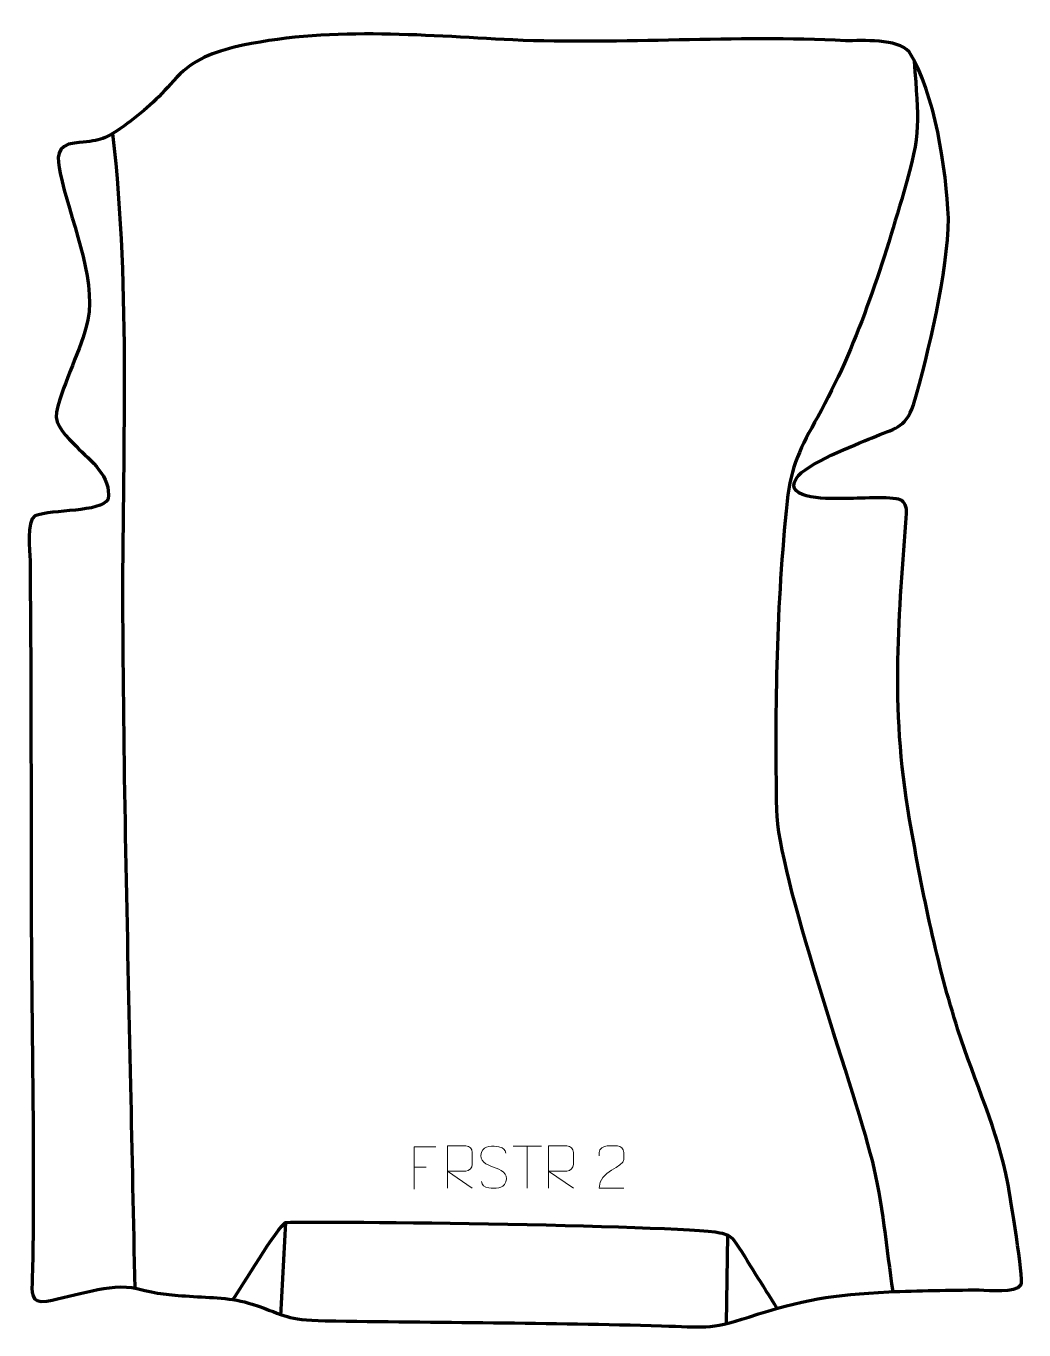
# Model space of a CAD drawing. Header units: millimetres. Extents: x -555 to 38, y 30 to 805.
import ezdxf

# ---------------------------------------------------------------- set-up
doc = ezdxf.new("R2010")
doc.units = ezdxf.units.MM
doc.header["$MEASUREMENT"] = 0
doc.layers.add('layer 2', color=7, linetype='Continuous')
doc.layers.add('layer 3', color=7, linetype='Continuous')

msp = doc.modelspace()

# ---------------------------------------------------------------- linework, layer by layer
at = {"layer": 'layer 2', "color": 142, "lineweight": 158}
for points, knots in [([(-27.1586, 783.9358), (-24.6657, 747.3572), (-22.6446, 742.5105), (-33.3095, 706.0261), (-33.3095, 706.0261), (-46.5277, 660.807), (-61.4076, 613.6827), (-84.4269, 572.5561), (-84.4269, 572.5561), (-94.5389, 554.4898), (-100.4563, 543.3648), (-102.6197, 522.4073), (-102.6197, 522.4073), (-109.0533, 460.0856), (-110.0076, 401.8964), (-108.9467, 339.1378), (-108.9467, 339.1378), (-108.2195, 299.6115), (-64.1417, 177.7739), (-52.205, 130.9608), (-52.205, 130.9608), (-46.0414, 106.5332), (-43.6406, 78.4448), (-39.9353, 53.0815)], [0, 0, 0, 0, 0.14285714, 0.14285714, 0.14285714, 0.14285714, 0.28571429, 0.28571429, 0.28571429, 0.28571429, 0.42857143, 0.42857143, 0.42857143, 0.42857143, 0.57142857, 0.57142857, 0.57142857, 0.57142857, 0.71428571, 0.71428571, 0.71428571, 0.71428571, 1, 1, 1, 1]), ([(-503.1611, 740.7661), (-492.2884, 645.4826), (-497.6285, 550.3255), (-497.1917, 454.2897), (-497.1917, 454.2897), (-496.7686, 361.2603), (-494.5162, 268.2474), (-492.5321, 175.2416), (-492.5321, 175.2416), (-491.6783, 135.238), (-490.8242, 95.2344), (-489.9702, 55.2308)], [0, 0, 0, 0, 0.25, 0.25, 0.25, 0.25, 0.5, 0.5, 0.5, 0.5, 1, 1, 1, 1]), ([(-431.6812, 48.3487), (-427.1265, 55.3865), (-404.8606, 91.7175), (-400.513, 94.0805), (-400.513, 94.0805), (-398.0918, 95.3964), (-167.4934, 92.8935), (-142.508, 88.0788), (-142.508, 88.0788), (-139.1554, 87.4328), (-136.1979, 86.1667), (-134.3548, 83.7329), (-134.3548, 83.7329), (-130.4513, 78.5787), (-125.3675, 69.8355), (-121.772, 64.1471), (-121.772, 64.1471), (-117.3624, 57.1705), (-113.0158, 50.1593), (-108.627, 43.1711)], [0, 0, 0, 0, 0.16666667, 0.16666667, 0.16666667, 0.16666667, 0.33333333, 0.33333333, 0.33333333, 0.33333333, 0.5, 0.5, 0.5, 0.5, 0.66666667, 0.66666667, 0.66666667, 0.66666667, 1, 1, 1, 1])]:
    msp.add_open_spline(points, degree=3, knots=knots, dxfattribs=at)
for points in [[(-400.513, 94.0805), (-400.513, 94.0805), (-403.4581, 38.7112), (-403.4581, 38.7112)], [(-138.0166, 86.6514), (-138.0166, 86.6514), (-138.796, 34.1466), (-138.796, 34.1466)]]:
    msp.add_open_spline(points, degree=3, dxfattribs=at)
at = {"layer": 'layer 3', "color": 242, "lineweight": 158}
msp.add_open_spline([(-467.0482, 772.0009), (-456.5732, 783.8277), (-445.9813, 787.9473), (-430.9872, 791.9835), (-430.9872, 791.9835), (-376.1891, 804.5143), (-320.8454, 798.9819), (-265.4686, 796.27), (-265.4686, 796.27), (-199.906, 793.4818), (-133.7518, 799.1622), (-67.878, 795.8514), (-67.878, 795.8514), (-58.007, 795.6852), (-36.9597, 797.3295), (-30.235, 789.2035), (-30.235, 789.2035), (-14.7419, 765.1604), (-8.0138, 718.9789), (-6.8142, 690.4404), (-6.8142, 690.4404), (-7.137, 657.9443), (-18.5541, 611.2714), (-27.5029, 579.565), (-27.5029, 579.565), (-32.7506, 565.1527), (-38.9073, 565.8077), (-52.173, 560.1281), (-52.173, 560.1281), (-62.1533, 555.8551), (-91.7622, 544.5189), (-97.0244, 536.1342), (-97.0244, 536.1342), (-105.577, 522.5065), (-75.3151, 524.1289), (-68.2117, 523.9702), (-68.2117, 523.9702), (-61.7505, 524.0644), (-39.9852, 525.2486), (-35.3979, 523.274), (-35.3979, 523.274), (-32.8811, 522.1907), (-31.3982, 518.9617), (-31.6774, 515.0849), (-31.6774, 515.0849), (-35.9025, 456.4195), (-41.824, 402.1674), (-29.8715, 333.5145), (-29.8715, 333.5145), (-21.9201, 287.8434), (-13.4231, 247.0014), (-1.1524, 208.4915), (-1.1524, 208.4915), (8.643, 177.7498), (22.5607, 148.8938), (28.4139, 117.4117), (28.4139, 117.4117), (29.8425, 109.728), (38.0049, 60.66), (36.428, 57.284), (36.428, 57.284), (32.5077, 51.9097), (17.7393, 54.1377), (11.5166, 54.1228), (11.5166, 54.1228), (-6.013, 54.0808), (-24.7621, 53.6846), (-42.2809, 52.9906), (-42.2809, 52.9906), (-75.4437, 51.3238), (-93.7492, 48.3916), (-125.4293, 38.0253), (-125.4293, 38.0253), (-148.8069, 30.3757), (-152.759, 32.0929), (-177.1454, 32.8093), (-177.1454, 32.8093), (-243.6147, 34.762), (-310.3509, 34.7315), (-376.8733, 35.8088), (-376.8733, 35.8088), (-400.9165, 36.3564), (-398.9623, 38.6573), (-420.2218, 45.661), (-420.2218, 45.661), (-432.2938, 49.638), (-444.8653, 49.5312), (-457.4209, 50.3859), (-457.4209, 50.3859), (-470.8416, 51.3223), (-475.4304, 51.539), (-488.6826, 54.9632), (-488.6826, 54.9632), (-504.9962, 58.6924), (-525.7338, 50.2066), (-542.2119, 47.5371), (-542.2119, 47.5371), (-552.3449, 45.8954), (-551.0796, 52.7352), (-550.852, 60.9239), (-550.852, 60.9239), (-549.3136, 129.2185), (-551.1745, 198.2979), (-551.4161, 266.7059), (-551.4161, 266.7059), (-551.6714, 340.2292), (-551.4892, 413.7838), (-552.1868, 487.3013), (-552.1868, 487.3013), (-552.2422, 493.1311), (-554.5383, 510.4229), (-549.2458, 513.7289), (-549.2458, 513.7289), (-538.6724, 517.6873), (-510.3713, 515.6213), (-505.8121, 523.6079), (-505.8121, 523.6079), (-503.8593, 537.3404), (-515.9651, 546.0764), (-524.8212, 555.0538), (-524.8212, 555.0538), (-529.6393, 559.9378), (-538.0799, 567.6726), (-536.563, 575.2202), (-536.563, 575.2202), (-531.8932, 594.2483), (-522.0795, 611.9471), (-517.7722, 630.0265), (-517.7722, 630.0265), (-512.9003, 655.0381), (-528.8479, 691.7967), (-534.3179, 717.0891), (-534.3179, 717.0891), (-536.3105, 726.3024), (-536.7603, 733.8935), (-525.7514, 735.0408), (-525.7514, 735.0408), (-510.6926, 736.6103), (-509.4106, 736.2243), (-496.5727, 745.1241), (-496.5727, 745.1241), (-485.404, 752.8668), (-475.9586, 761.7753), (-467.0482, 772.0009)], degree=3, knots=[0, 0, 0, 0, 0.02702703, 0.02702703, 0.02702703, 0.02702703, 0.05405405, 0.05405405, 0.05405405, 0.05405405, 0.08108108, 0.08108108, 0.08108108, 0.08108108, 0.10810811, 0.10810811, 0.10810811, 0.10810811, 0.13513514, 0.13513514, 0.13513514, 0.13513514, 0.16216216, 0.16216216, 0.16216216, 0.16216216, 0.18918919, 0.18918919, 0.18918919, 0.18918919, 0.21621622, 0.21621622, 0.21621622, 0.21621622, 0.24324324, 0.24324324, 0.24324324, 0.24324324, 0.27027027, 0.27027027, 0.27027027, 0.27027027, 0.2972973, 0.2972973, 0.2972973, 0.2972973, 0.32432432, 0.32432432, 0.32432432, 0.32432432, 0.35135135, 0.35135135, 0.35135135, 0.35135135, 0.37837838, 0.37837838, 0.37837838, 0.37837838, 0.40540541, 0.40540541, 0.40540541, 0.40540541, 0.43243243, 0.43243243, 0.43243243, 0.43243243, 0.45945946, 0.45945946, 0.45945946, 0.45945946, 0.48648649, 0.48648649, 0.48648649, 0.48648649, 0.51351351, 0.51351351, 0.51351351, 0.51351351, 0.54054054, 0.54054054, 0.54054054, 0.54054054, 0.56756757, 0.56756757, 0.56756757, 0.56756757, 0.59459459, 0.59459459, 0.59459459, 0.59459459, 0.62162162, 0.62162162, 0.62162162, 0.62162162, 0.64864865, 0.64864865, 0.64864865, 0.64864865, 0.67567568, 0.67567568, 0.67567568, 0.67567568, 0.7027027, 0.7027027, 0.7027027, 0.7027027, 0.72972973, 0.72972973, 0.72972973, 0.72972973, 0.75675676, 0.75675676, 0.75675676, 0.75675676, 0.78378378, 0.78378378, 0.78378378, 0.78378378, 0.81081081, 0.81081081, 0.81081081, 0.81081081, 0.83783784, 0.83783784, 0.83783784, 0.83783784, 0.86486486, 0.86486486, 0.86486486, 0.86486486, 0.89189189, 0.89189189, 0.89189189, 0.89189189, 0.91891892, 0.91891892, 0.91891892, 0.91891892, 0.94594595, 0.94594595, 0.94594595, 0.94594595, 1, 1, 1, 1], dxfattribs=at)
at = {"layer": 'layer 3', "color": 250, "lineweight": 9}
for points, knots in [([(-304.217, 114.6284), (-304.217, 114.6284), (-304.217, 139.5819), (-304.217, 139.5819), (-304.217, 139.5819), (-300.6222, 139.5819), (-297.0267, 139.5819), (-293.4315, 139.5819), (-293.4315, 139.5819), (-291.1062, 139.5442), (-289.5489, 138.0542), (-289.553, 135.6878), (-289.553, 135.6878), (-289.5534, 133.6523), (-289.5534, 130.5929), (-289.553, 128.5569), (-289.553, 128.5569), (-289.5595, 126.6814), (-291.3718, 124.7396), (-293.3813, 124.7205), (-293.3813, 124.7205), (-293.3813, 124.7205), (-304.217, 124.7205), (-304.217, 124.7205), (-304.217, 124.7205), (-304.217, 124.7205), (-289.5623, 114.6284), (-289.5623, 114.6284)], [0, 0, 0, 0, 0.125, 0.125, 0.125, 0.125, 0.25, 0.25, 0.25, 0.25, 0.375, 0.375, 0.375, 0.375, 0.5, 0.5, 0.5, 0.5, 0.625, 0.625, 0.625, 0.625, 0.75, 0.75, 0.75, 0.75, 1, 1, 1, 1]), ([(-276.8849, 127.1051), (-281.1332, 128.5755), (-286.0413, 130.3713), (-284.0362, 135.8916), (-284.0362, 135.8916), (-282.5327, 140.0315), (-277.3191, 139.643), (-273.7155, 139.0419), (-273.7155, 139.0419), (-270.8549, 138.5647), (-269.9902, 137.3515), (-269.6796, 135.2674)], [0, 0, 0, 0, 0.25, 0.25, 0.25, 0.25, 0.5, 0.5, 0.5, 0.5, 1, 1, 1, 1]), ([(-244.217, 114.6283), (-244.217, 114.6283), (-244.217, 139.5818), (-244.217, 139.5818), (-244.217, 139.5818), (-240.6222, 139.5818), (-237.0267, 139.5818), (-233.4315, 139.5818), (-233.4315, 139.5818), (-231.1062, 139.5441), (-229.5489, 138.0541), (-229.553, 135.6877), (-229.553, 135.6877), (-229.5534, 133.6522), (-229.5534, 130.5928), (-229.553, 128.5568), (-229.553, 128.5568), (-229.5595, 126.6813), (-231.3718, 124.7395), (-233.3813, 124.7204), (-233.3813, 124.7204), (-233.3813, 124.7204), (-244.217, 124.7204), (-244.217, 124.7204), (-244.217, 124.7204), (-244.217, 124.7204), (-229.5623, 114.6283), (-229.5623, 114.6283)], [0, 0, 0, 0, 0.125, 0.125, 0.125, 0.125, 0.25, 0.25, 0.25, 0.25, 0.375, 0.375, 0.375, 0.375, 0.5, 0.5, 0.5, 0.5, 0.625, 0.625, 0.625, 0.625, 0.75, 0.75, 0.75, 0.75, 1, 1, 1, 1]), ([(-199.5135, 114.6179), (-204.4279, 114.6182), (-209.3423, 114.6182), (-214.2564, 114.6179), (-214.2564, 114.6179), (-214.2564, 124.5502), (-199.6054, 127.1914), (-199.5135, 131.5017), (-199.5135, 131.5017), (-199.5138, 132.9258), (-199.5138, 134.3495), (-199.5135, 135.7728), (-199.5135, 135.7728), (-199.5304, 137.8499), (-201.6532, 139.5747), (-203.3242, 139.592), (-203.3242, 139.592), (-205.3974, 139.5916), (-207.4703, 139.5916), (-209.5427, 139.592), (-209.5427, 139.592), (-211.3648, 139.6085), (-214.1895, 137.8164), (-214.2564, 135.7228), (-214.2564, 135.7228), (-214.2564, 135.7228), (-214.2564, 133.668), (-214.2564, 133.668)], [0, 0, 0, 0, 0.125, 0.125, 0.125, 0.125, 0.25, 0.25, 0.25, 0.25, 0.375, 0.375, 0.375, 0.375, 0.5, 0.5, 0.5, 0.5, 0.625, 0.625, 0.625, 0.625, 0.75, 0.75, 0.75, 0.75, 1, 1, 1, 1]), ([(-311.1791, 138.9848), (-311.1791, 138.9848), (-324.0531, 138.9848), (-324.0531, 138.9848), (-324.0531, 138.9848), (-324.0531, 138.9848), (-324.0531, 114.0312), (-324.0531, 114.0312)], [0, 0, 0, 0, 0.33333333, 0.33333333, 0.33333333, 0.33333333, 1, 1, 1, 1]), ([(-276.8849, 127.105), (-272.8663, 125.4583), (-267.8368, 123.57), (-269.6708, 118.2097), (-269.6708, 118.2097), (-271.1306, 113.9433), (-276.0414, 114.2), (-279.7675, 114.7547), (-279.7675, 114.7547), (-282.5175, 115.1645), (-283.7384, 116.378), (-284.1164, 118.4902)], [0, 0, 0, 0, 0.25, 0.25, 0.25, 0.25, 0.5, 0.5, 0.5, 0.5, 1, 1, 1, 1])]:
    msp.add_open_spline(points, degree=3, knots=knots, dxfattribs=at)
for points in [[(-265.3785, 139.5583), (-265.3785, 139.5583), (-248.3913, 139.5583), (-248.3913, 139.5583)], [(-256.8847, 114.6283), (-256.8847, 114.6283), (-256.8847, 139.5818), (-256.8847, 139.5818)], [(-324.0531, 127.1051), (-324.0531, 127.1051), (-316.885, 127.1051), (-316.885, 127.1051)]]:
    msp.add_open_spline(points, degree=3, dxfattribs=at)

doc.saveas('drawing.dxf')
